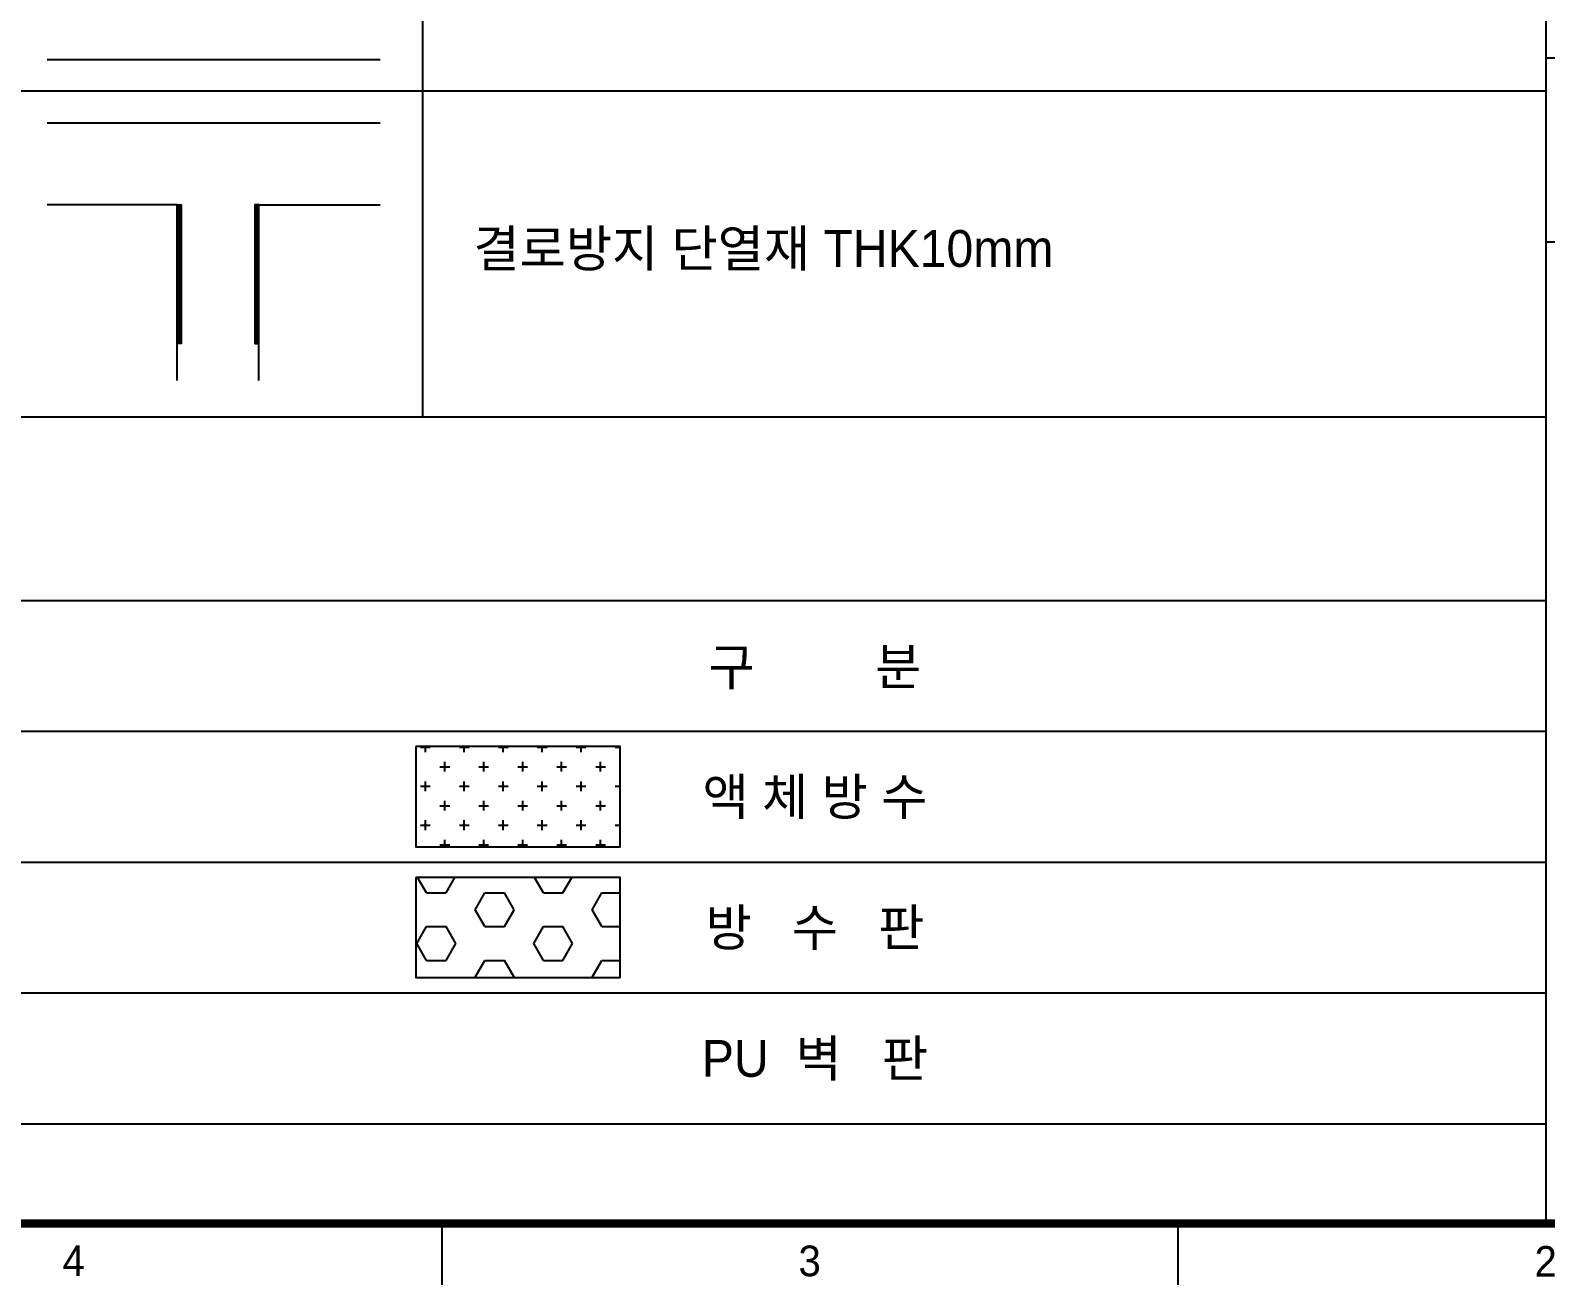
# Model space of a CAD drawing. Header units: millimetres. Extents: x -24416 to 92204, y -190080 to 23760.
# Drawn here: x 75252 to 80194, y -23280 to -19190 of the extents above; entities that cross this region are included whole.
import ezdxf
from ezdxf.enums import TextEntityAlignment as Align

# ---------------------------------------------------------------- set-up
doc = ezdxf.new("R2010")
doc.units = ezdxf.units.MM
doc.header["$LTSCALE"] = 50
doc.linetypes.add('HID', pattern=[2.5, 1.5, -1])
for name, color, linetype in [('AA-BORD-FORM', 7, 'Continuous'), ('AA-BORD-TEXT', 3, 'Continuous'), ('AA-단열-바닥-욕실', 30, 'Continuous'), ('COL', 2, 'Continuous'), ('ETC', 6, 'Continuous'), ('INS', 252, 'Continuous'), ('itxt', 7, 'Continuous'), ('TEXT', 3, 'Continuous'), ('단열재범위', 4, 'Continuous')]:
    doc.layers.add(name, color=color, linetype=linetype)
doc.styles.add('HAUD01', font='Dotum.ttf')
doc.styles.add('돋움', font='Dotum.ttf')

# ---------------------------------------------------------------- blocks, each defined once
blk = doc.blocks.new('XR-FORM 청주월명')
at = {"layer": 'AA-BORD-FORM', "color": 2}
for p, q in [((751, 577), (751, 17)), ((751, 97), (821, 97)), ((661, 17), (661, 12)), ((721, 17), (721, 12))]:
    blk.add_line(p, q, dxfattribs=at)
at = {"layer": 'AA-BORD-FORM', "color": 3}
blk.add_line((751, 112), (821, 112), dxfattribs=at)
at = {"layer": 'AA-BORD-FORM', "color": 2, "const_width": 0.682}
blk.add_lwpolyline([(21, 17), (21, 577), (821, 577), (821, 17)], close=True, dxfattribs=at)
at = {"layer": 'AA-BORD-TEXT', "color": 7, "style": 'HAUD01'}
for s, p in [('4', (631, 13.95)), ('3', (691, 13.94)), ('2', (751, 13.9))]:
    blk.add_text(s, height=2.5, dxfattribs=at).set_placement(p, align=Align.MIDDLE_CENTER)
blk = doc.blocks.new('insul1')
blk.add_lwpolyline([(0, 0, 0.480617), (0.15, 0.18), (0, 0.82, -1.249969), (0.3, 0.82), (0.15, 0.18, 0.480617), (0.3, 0, 0.480617)], format="xyb")
blk = doc.blocks.new('A$C58180E1C')
at = {"layer": 'AA-단열-바닥-욕실'}
h = blk.add_hatch(dxfattribs=at)
h.set_pattern_fill('HEX', color=256, scale=20)
h.set_pattern_definition([(0, (-72997.92, -555.55), (0, 109.98523), [63.5, -127]), (120, (-72997.92, -555.55), (-95.25, -54.99261), [63.5, -127]), (60, (-72934.42, -555.55), (-95.25, 54.99261), [63.5, -127])])
h.paths.add_polyline_path([(3978.2, 801.1), (3978.2, 1127.8), (3311.5, 1127.8), (3311.5, 801.1)])
at = {"layer": 'ETC', "linetype": 'HID'}
h = blk.add_hatch(dxfattribs=at)
h.set_pattern_fill('CROSS', color=256, scale=10)
h.set_pattern_definition([(0, (-44506.29, -3747.845), (63.5, 63.5), [31.75, -95.25]), (90, (-44490.414, -3763.72), (-63.5, 63.5), [31.75, -95.25])])
h.paths.add_polyline_path([(3978.2, 1227.8), (3978.2, 1554.5), (3311.5, 1554.5), (3311.5, 1227.8)])
at = {"layer": 'COL'}
for p, q in [((2109.1, 3794.5), (3195.3, 3794.5)), ((2109.1, 3588.1), (3195.3, 3588.1)), ((2533.3, 3321.4), (2109.1, 3321.4)), ((2800, 3321.4), (3195.3, 3321.4)), ((2533.3, 2748.5), (2533.3, 2869.1)), ((2800, 2748.5), (2800, 2869.1))]:
    blk.add_line(p, q, dxfattribs=at)
for points in [[(2533.3, 3321.4), (2546.7, 3321.4), (2546.7, 2869.1), (2533.3, 2869.1)], [(2800, 3321.4), (2786.7, 3321.4), (2786.7, 2869.1), (2800, 2869.1)]]:
    blk.add_lwpolyline(points, dxfattribs=at)
at = {"layer": 'itxt'}
for p, q in [((6996, 8398), (6996, 2629.1)), ((3333.3, 5815.7), (3333.3, 2629.1)), ((6996, 3691.3), (666.7, 3691.3)), ((6996, 2629.1), (0, 2629.1)), ((0, 2031.1), (6996, 2031.1)), ((6996, 2031.1), (6996, 324.5))]:
    blk.add_line(p, q, dxfattribs=at)
for points in [[(0, 1604.5), (6996, 1604.5)], [(0, 1177.8), (6996, 1177.8)], [(0, 751.1), (6996, 751.1)], [(0, 324.5), (6996, 324.5)]]:
    blk.add_lwpolyline(points, dxfattribs=at)
for points in [[(3311.5, 1554.5), (3311.5, 1227.8), (3978.2, 1227.8), (3978.2, 1554.5), (3311.5, 1554.5)], [(3311.5, 1127.8), (3311.5, 801.1), (3978.2, 801.1), (3978.2, 1127.8), (3311.5, 1127.8)]]:
    blk.add_lwpolyline(points, close=True, dxfattribs=at)
at = {"layer": '단열재범위'}
for p, q in [((2533.3, 2869.1), (2533.3, 3321.4)), ((2800, 2869.1), (2800, 3321.4))]:
    blk.add_line(p, q, dxfattribs=at)
at = {"layer": 'INS', "xscale": -8.000000000000028, "yscale": 8.000000000000028, "zscale": 8.00000000000002, "rotation": 90, "row_count": 1, "column_count": 188, "row_spacing": 4.293440603042617e-16, "column_spacing": -2.400000000000009}
for p in [(2546.7, 3321.4), (2794.7, 3321.4)]:
    blk.add_blockref('insul1', p, dxfattribs=at)
at = {"layer": 'TEXT', "style": '돋움'}
for s, p in [('결로방지 단열재 THK10mm', (4445.3, 3178.6)), ('구         분', (4613, 1814.6)), ('액 체 방 수', (4613, 1391.1)), ('방   수   판', (4613, 964.5)), ('PU  벽   판', (4613, 537.8))]:
    blk.add_text(s, height=120, dxfattribs=at).set_placement(p, align=Align.MIDDLE_CENTER)

msp = doc.modelspace()

# ---------------------------------------------------------------- block references
at = {"xscale": 40, "yscale": 40, "zscale": 40}
msp.add_blockref('XR-FORM 청주월명', (50153.9, -23760), dxfattribs=at)
msp.add_blockref('A$C58180E1C', (73197.9, -23080))

doc.saveas('drawing.dxf')
